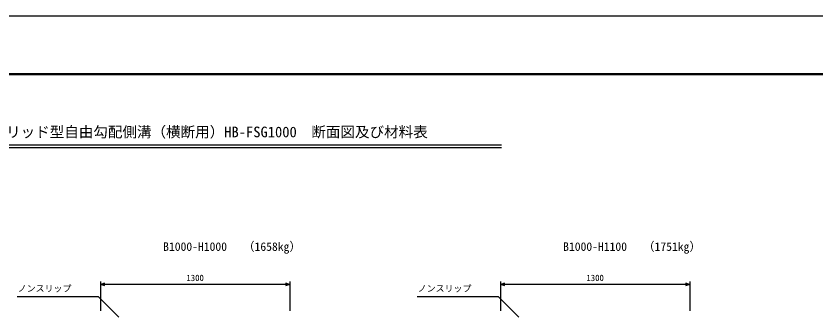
# Model space of a CAD drawing. Units: millimetres, scale not verified. Extents: x -16800 to 16800, y -5940 to 5940.
# Drawn here: x 7168 to 12668, y 3905 to 5940 of the extents above; entities that cross this region are included whole.
import ezdxf
from ezdxf.enums import TextEntityAlignment as Align

# ---------------------------------------------------------------- set-up
doc = ezdxf.new("R2010")
doc.units = ezdxf.units.MM
doc.header["$LTSCALE"] = 20
for name, color, linetype, lineweight in [('0-0_DIM', 7, 'Continuous', 25), ('0-1_Defpoints', 5, 'Continuous', 25), ('0-6_TXT', 7, 'Continuous', 25), ('0-7_WAKU', 3, 'Continuous', 25)]:
    doc.layers.add(name, color=color, linetype=linetype, lineweight=lineweight)
doc.styles.add('ＭＳ ゴシック', font='')
doc.styles.get('ＭＳ ゴシック').set_extended_font_data('MS Gothic')

msp = doc.modelspace()

# ---------------------------------------------------------------- linework, layer by layer
at = {"layer": '0-0_DIM'}
for p, q in [((7750.08, 4114.68), (7750.08, 3912.94)), ((9050.08, 4094.68), (7750.08, 4094.68)), ((9050.08, 4114.68), (9050.08, 3912.94)), ((10500.08, 4114.68), (10500.08, 3912.94)), ((11800.08, 4094.68), (10500.08, 4094.68)), ((11800.08, 4114.68), (11800.08, 3912.94)), ((7175.9, 4011.64), (7732.79, 4011.64)), ((7875, 3869.42), (7732.79, 4011.64)), ((9925.9, 4011.64), (10482.79, 4011.64)), ((10625, 3869.42), (10482.79, 4011.64))]:
    msp.add_line(p, q, dxfattribs=at)
for points in [[(7778.3, 4084.42), (7750.11, 4094.68), (7778.3, 4104.94)], [(9021.92, 4104.94), (9050.11, 4094.68), (9021.92, 4084.42)], [(10528.3, 4084.42), (10500.11, 4094.68), (10528.3, 4104.94)], [(11771.92, 4104.94), (11800.11, 4094.68), (11771.92, 4084.42)]]:
    msp.add_lwpolyline(points, dxfattribs=at)
at = {"layer": '0-1_Defpoints'}
msp.add_lwpolyline([(0, -5940), (16800, -5940), (16800, 5940), (0, 5940)], close=True, dxfattribs=at)
at = {"layer": '0-6_TXT'}
for p, q in [((6294.97, 5054.39), (10505.03, 5054.39)), ((6294.97, 5035.19), (10505.03, 5035.19))]:
    msp.add_line(p, q, dxfattribs=at)
at = {"layer": '0-7_WAKU', "lineweight": 50}
msp.add_lwpolyline([(400, -5540), (16400, -5540), (16400, 5540), (400, 5540)], close=True, dxfattribs=at)

# ---------------------------------------------------------------- texts
at = {"layer": '0-0_DIM', "style": 'ＭＳ ゴシック'}
for s, p in [('1300', (8340.08, 4104.68)), ('1300', (11090.08, 4104.68)), ('ノンスリップ', (7179.75, 4031.82)), ('ノンスリップ', (9929.75, 4031.82))]:
    msp.add_text(s, height=43.99, dxfattribs=at).set_placement(p, align=Align.BOTTOM_LEFT)
at = {"layer": '0-6_TXT', "style": 'ＭＳ ゴシック'}
for s, height, p in [('ハイブリッド型自由勾配側溝（横断用）HB-FSG1000\u3000断面図及び材料表', 73.31, (6800, 5084.39)), ('B1000-H1000', 58.65, (8180, 4307.94)), ('（1658kg）', 58.65, (8728.37, 4307.94)), ('B1000-H1100', 58.65, (10930, 4307.94)), ('（1751kg）', 58.65, (11478.37, 4307.94))]:
    msp.add_text(s, height=height, dxfattribs=at).set_placement(p, align=Align.BOTTOM_LEFT)

doc.saveas('drawing.dxf')
